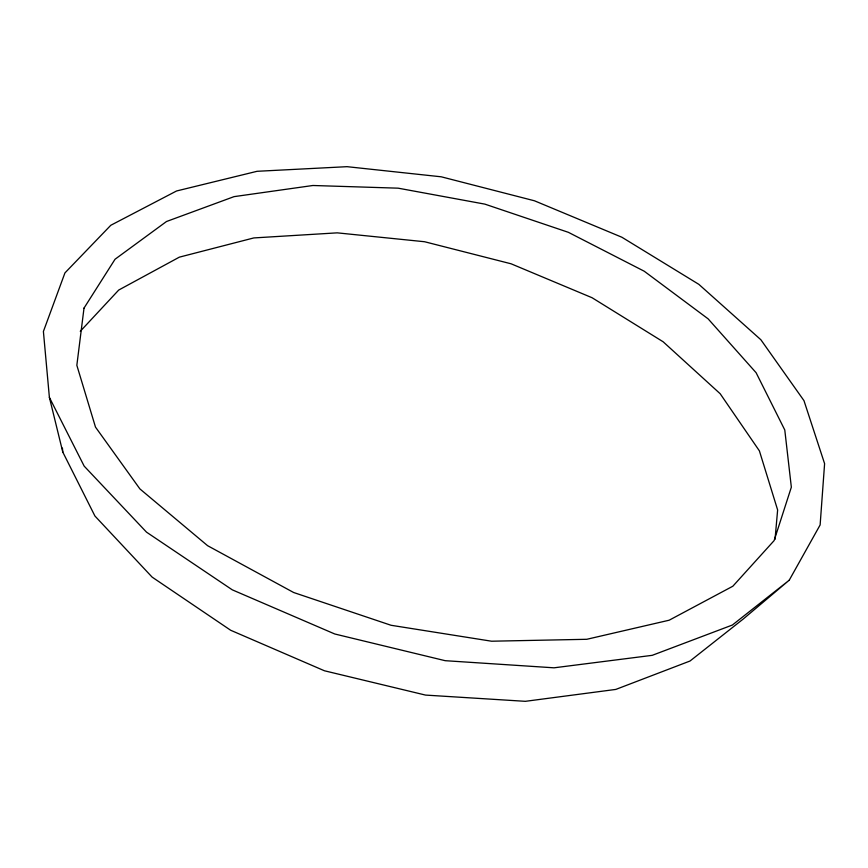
<?xml version="1.0" encoding="UTF-8"?>
<svg xmlns="http://www.w3.org/2000/svg" width="868" height="868" viewBox="0 0 868 868"><rect width="100%" height="100%" fill="white"/><g stroke="black" fill="none" stroke-linecap="round" stroke-linejoin="round"><path stroke-width="1.3" d="M775.037 539.332L777.63 509.961L759.391 450.861L720.18 393.736L663.152 341.786L592.085 297.735L511.089 263.796L424.593 241.738L337.229 232.852L253.825 237.93L179.34 257.156L118.71 290.053L80.268 331.316M789.229 580.204L820.13 524.945L824.6 463.664L803.963 400.636L760.867 339.746L698.827 284.335L621.889 237.246L534.471 200.79L441.226 176.801L347.059 166.678L257.08 171.3L176.551 190.982L110.8 225.279L64.937 272.91L43.4 331.467L49.389 397.414L62.789 452.087L94.916 516.004L152.139 577.122L230.682 630.266L324.426 670.769L425.515 695.084L525.379 701.322L615.813 689.42L690.027 661.015L743.16 619.079L789.229 580.204L732.364 625.036L652.237 655.329L554.023 667.817L445.186 660.689L334.766 633.987L232.288 589.839L146.508 532.149L84.174 466.127L49.389 397.414M62.42 448.062L62.789 452.087M84.012 308.097L76.84 365.309L95.491 427.11L139.9 488.912L207.593 545.679L293.644 592.508L391.056 625.275L491.57 641.213L586.779 639.293L669.152 620.219L732.842 586.225L774.115 540.601L791.345 487.187L784.78 429.975L756.115 372.73L708.114 318.838L644.219 271.217L568.388 232.331L484.865 204.132L398.141 188.172L312.914 185.492L234.067 196.635L166.515 221.503L115.043 259.239L84.012 308.097"/></g></svg>
